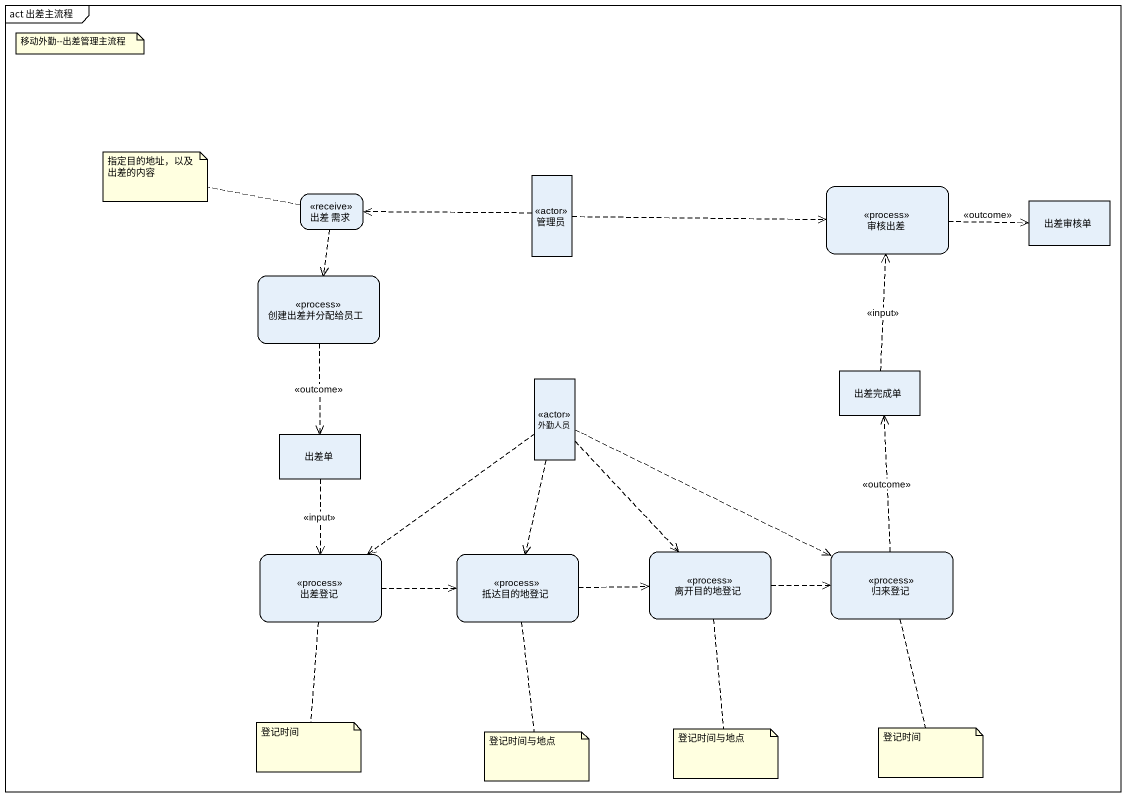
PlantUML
@startuml
mainframe act 出差主流程
hide empty description
state 管理员 <<actor>>
state "出差 需求" as 出差_需求 <<receive>>
state 审核出差 <<process>>
state 出差审核单 <<object>>
state 创建出差并分配给员工 <<process>>
state 外勤人员 <<actor>>
state 出差完成单 <<object>>
state 出差单 <<object>>
state 出差登记 <<process>>
state 抵达目的地登记 <<process>>
state 离开目的地登记 <<process>>
state 归来登记 <<process>>
管理员 -left[dashed]-> 出差_需求
管理员 -right[dashed]-> 审核出差
出差_需求 -[dashed]-> 创建出差并分配给员工
审核出差 -right[dashed]-> 出差审核单 : <<outcome>>
创建出差并分配给员工 -[dashed]-> 出差单 : <<outcome>>
外勤人员 -[dashed]-> 出差登记
外勤人员 -[dashed]-> 抵达目的地登记
外勤人员 -[dashed]-> 离开目的地登记
外勤人员 -right[dashed]-> 归来登记
出差完成单 -up[dashed]-> 审核出差 : <<input>>
出差单 -[dashed]-> 出差登记 : <<input>>
出差登记 -right[dashed]-> 抵达目的地登记
抵达目的地登记 -right[dashed]-> 离开目的地登记
离开目的地登记 -right[dashed]-> 归来登记
归来登记 -up[dashed]-> 出差完成单 : <<outcome>>
note as N1
  移动外勤--出差管理主流程
end note
note left of 出差_需求 : 指定目的地址，以及出差的内容
note bottom of 出差登记 : 登记时间
note bottom of 抵达目的地登记 : 登记时间与地点
note bottom of 离开目的地登记 : 登记时间与地点
note bottom of 归来登记 : 登记时间
@enduml
